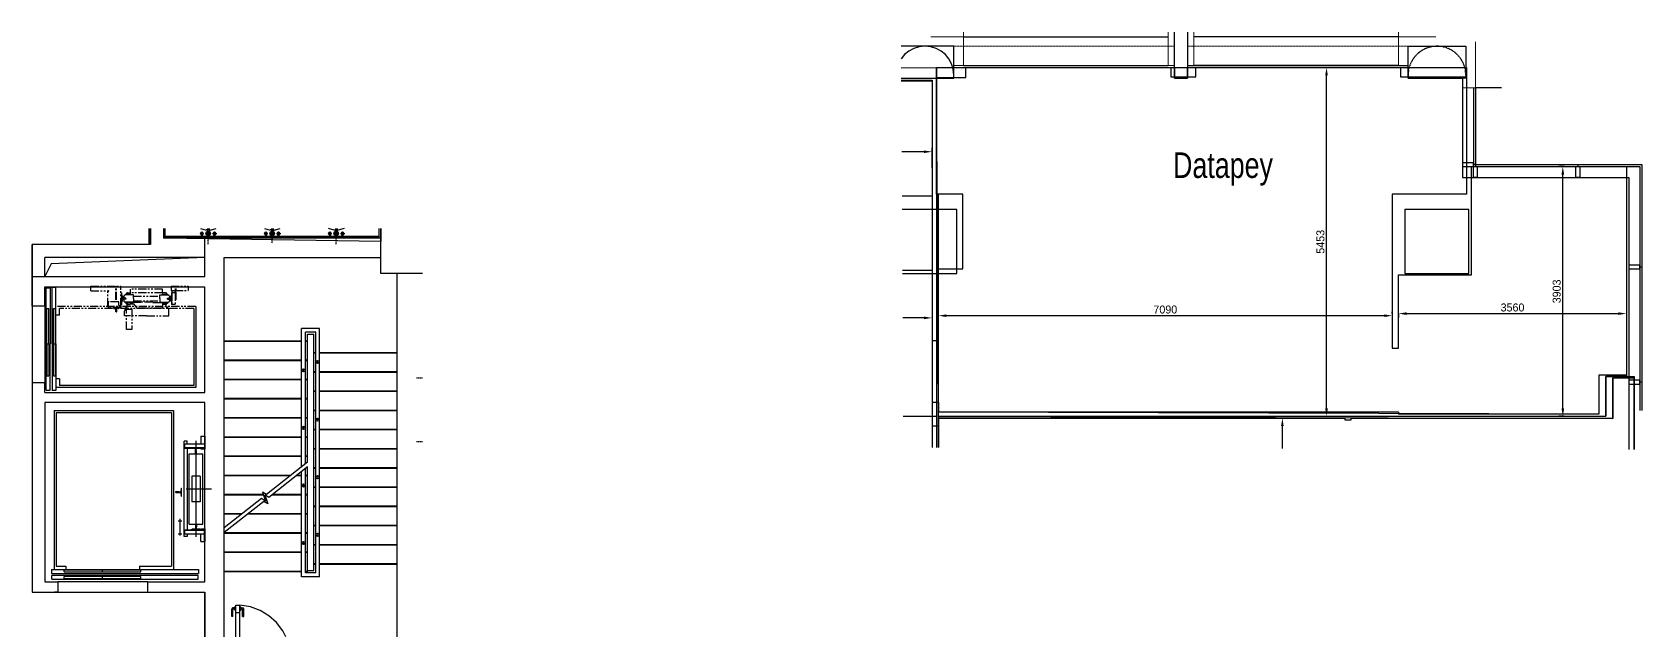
# Model space of a CAD drawing. Header units: millimetres. Extents: x 1385665 to 1410815, y 19952 to 29402.
import ezdxf

# ---------------------------------------------------------------- set-up
doc = ezdxf.new("R2010")
doc.units = ezdxf.units.MM
for name, pattern in [('DASHDOT2', [12.7, 6.35, -3.175, 0, -3.175]), ('HIDDEN', [0.375, 0.25, -0.125]), ('HIDDEN2', [4.7625, 3.175, -1.5875]), ('PHANTOMX2', [127, 63.5, -12.7, 12.7, -12.7, 12.7, -12.7])]:
    doc.linetypes.add(name, pattern=pattern)
for name, color, linetype in [('Baca', 7, 'Continuous'), ('Divar-esas', 7, 'Continuous'), ('Divar-komek', 7, 'Continuous'), ('Kafel', 7, 'Continuous'), ('Lift', 7, 'Continuous'), ('Meheccer', 7, 'Continuous'), ('metal', 7, 'Continuous'), ('OFFICE_BOUNDARY', 3, 'Continuous'), ('Pencere', 7, 'Continuous'), ('Pillekan', 7, 'Continuous'), ('plita 2', 7, 'Continuous'), ('Qapi', 7, 'Continuous'), ('Santexnika', 7, 'Continuous'), ('sutun1', 7, 'Continuous')]:
    doc.layers.add(name, color=color, linetype=linetype)
doc.layers.add('Fasad detali', color=37, linetype='Continuous', lineweight=20)
for name, color, linetype, lineweight, true_color in [('Guzgu', 165, 'Continuous', 5, 0x385ca8), ('obl. keramogranit', 138, 'Continuous', 18, 0x005252), ('plita', 182, 'Continuous', 5, 0x3a07c5)]:
    doc.layers.add(name, color=color, linetype=linetype, lineweight=lineweight, true_color=true_color)
doc.styles.add('Yazilar', font='txt', dxfattribs={"width": 0.75})

msp = doc.modelspace()

# ---------------------------------------------------------------- linework, layer by layer
at = {"color": 18, "lineweight": 30, "true_color": 0x000000}
for p, q in [((1399244, 28846), (1399795, 28852)), ((1399795, 28852), (1399795, 22912))]:
    msp.add_line(p, q, dxfattribs=at)
at = {"color": 1, "lineweight": 30}
for p, q in [((1399795, 26872), (1399795, 28852)), ((1399795, 28852), (1408075, 28852)), ((1408075, 28852), (1408075, 27302)), ((1408075, 27302), (1410575, 27302)), ((1410575, 27302), (1410575, 24022)), ((1399825, 26872), (1399795, 26872)), ((1399825, 23398), (1399825, 26872)), ((1410575, 24022), (1410255, 24022)), ((1410255, 24022), (1410255, 23400)), ((1410255, 23400), (1399825, 23398))]:
    msp.add_line(p, q, dxfattribs=at)
for p, q in [((1399795, 26872), (1399795, 28692)), ((1399795, 28692), (1400255, 28692)), ((1399795, 28692), (1400255, 28692)), ((1399825, 23462), (1399795, 28692)), ((1400255, 28692), (1400255, 28852)), ((1400255, 28852), (1403455, 28852)), ((1400255, 28692), (1400255, 28852)), ((1400255, 28852), (1403455, 28852)), ((1403455, 28852), (1403455, 28702)), ((1403455, 28852), (1403455, 28702)), ((1403455, 28702), (1403845, 28702)), ((1403455, 28702), (1403845, 28702)), ((1403845, 28702), (1403845, 28852)), ((1403845, 28852), (1407045, 28852)), ((1403845, 28702), (1403845, 28852)), ((1403845, 28852), (1407045, 28852)), ((1407045, 28852), (1407045, 28702)), ((1407045, 28852), (1407045, 28702)), ((1407045, 28702), (1408075, 28702)), ((1407045, 28702), (1408075, 28702)), ((1408075, 28702), (1408075, 26872)), ((1408075, 28702), (1408075, 26872)), ((1399245, 28652), (1399725, 28652)), ((1399245, 28642), (1399725, 28642)), ((1399725, 28652), (1399725, 22913)), ((1399725, 28642), (1399725, 26842)), ((1408155, 25612), (1408155, 27302)), ((1408155, 27302), (1410575, 27302)), ((1408155, 25612), (1408155, 27302)), ((1408155, 27302), (1410575, 27302)), ((1410575, 27302), (1410575, 24042)), ((1410575, 27302), (1410575, 24042)), ((1399725, 26842), (1399256, 26842)), ((1400205, 26872), (1399795, 26872)), ((1400205, 25702), (1400205, 26872)), ((1408075, 26872), (1406915, 26872)), ((1406915, 26872), (1406915, 24462)), ((1408075, 26872), (1406915, 26872)), ((1406915, 26872), (1406915, 24462)), ((1399262, 25682), (1399725, 25682)), ((1399725, 25682), (1399725, 24582)), ((1399825, 24582), (1399825, 25702)), ((1399825, 25702), (1400205, 25702)), ((1407015, 24462), (1407015, 25612)), ((1407015, 25612), (1408155, 25612)), ((1407015, 24462), (1407015, 25612)), ((1407015, 25612), (1408155, 25612)), ((1399725, 24582), (1399825, 24582)), ((1406915, 24462), (1407015, 24462)), ((1406915, 24462), (1407015, 24462)), ((1410575, 24042), (1410145, 24042)), ((1410145, 24042), (1410145, 23432)), ((1410575, 24042), (1410145, 24042)), ((1410145, 24042), (1410145, 23432)), ((1410695, 24002), (1410365, 24002)), ((1410365, 24002), (1410365, 23362)), ((1410365, 23362), (1410365, 24002)), ((1410365, 24002), (1410695, 24002)), ((1410695, 22881), (1410695, 24002)), ((1410695, 24002), (1410695, 23492)), ((1410145, 23432), (1399825, 23462)), ((1399825, 23398), (1410365, 23362)), ((1399825, 22912), (1399825, 23398)), ((1410145, 23432), (1407015, 23432)), ((1410695, 23492), (1410695, 22881)), ((1410365, 23362), (1406275, 23362))]:
    msp.add_line(p, q)
at = {"color": 0, "lineweight": -2, "transparency": 16777216}
for p, q in [((1405888, 28852), (1405952, 28852)), ((1405889, 23524), (1405889, 28727)), ((1399725, 27280), (1399725, 27596)), ((1409601, 27302), (1409518, 27302)), ((1409581, 23525), (1409581, 27177)), ((1399725, 24912), (1399725, 24874)), ((1399825, 25003), (1399825, 25034)), ((1406790, 24971), (1399950, 24971)), ((1406915, 25003), (1406915, 25034)), ((1407015, 25006), (1407015, 24941)), ((1407140, 25004), (1410450, 25004)), ((1410575, 25006), (1410575, 24941)), ((1405888, 23399), (1405952, 23399)), ((1409601, 23400), (1409518, 23400)), ((1405229, 23372), (1405136, 23372))]:
    msp.add_line(p, q, dxfattribs=at)
at = {"color": 0, "lineweight": -2}
for p, q in [((1399600, 27534), (1399252, 27534)), ((1399600, 24937), (1399267, 24937)), ((1399794, 23398), (1399276, 23398)), ((1399825, 23367), (1399825, 22912)), ((1405199, 22897), (1405199, 23247))]:
    msp.add_line(p, q, dxfattribs=at)
at = {"color": 5, "lineweight": 30}
for p, q in [((1410255, 24022), (1410695, 24022)), ((1410255, 23400), (1410255, 24022)), ((1410695, 24022), (1410695, 22881)), ((1399825, 23398), (1410255, 23400)), ((1399825, 22912), (1399825, 23398))]:
    msp.add_line(p, q, dxfattribs=at)
for points in [[(1399825, 23612), (1399725, 23612), (1399725, 23252), (1399825, 23252)], [(1399825, 23612), (1399825, 23462)], [(1407015, 23462), (1399825, 23462)], [(1407015, 23462), (1407015, 23432)], [(1399825, 23252), (1399825, 23372), (1406175, 23372), (1406175, 23342), (1406275, 23342)], [(1406275, 23342), (1406275, 23362)]]:
    msp.add_lwpolyline(points)
at = {"color": 0, "transparency": 16777216}
for points in [[(1405868, 28727), (1405910, 28727), (1405889, 28852)], [(1399600, 27554), (1399600, 27513), (1399725, 27534)], [(1409560, 27177), (1409602, 27177), (1409581, 27302)], [(1399600, 24957), (1399600, 24916), (1399725, 24937)], [(1399950, 24992), (1399950, 24951), (1399825, 24971)], [(1406790, 24992), (1406790, 24951), (1406915, 24971)], [(1407140, 25024), (1407140, 24983), (1407015, 25004)], [(1410450, 25024), (1410450, 24983), (1410575, 25004)], [(1405868, 23524), (1405910, 23524), (1405889, 23399)], [(1409560, 23525), (1409602, 23525), (1409581, 23400)], [(1405178, 23247), (1405219, 23247), (1405199, 23372)]]:
    msp.add_solid(points, dxfattribs=at)
at = {"layer": 'Baca'}
msp.add_lwpolyline([(1388365, 25882), (1385961, 25784), (1385865, 25582)], dxfattribs=at)
at = {"layer": 'Divar-komek'}
for p, q in [((1400215, 29332), (1403415, 29332)), ((1407015, 29332), (1403815, 29332)), ((1408625, 28532), (1408215, 28532)), ((1408625, 28532), (1408215, 28532)), ((1408625, 28532), (1408215, 28532)), ((1387515, 26332), (1387515, 26082)), ((1387715, 26332), (1387715, 26182)), ((1388365, 26182), (1387715, 26182)), ((1387515, 26082), (1385665, 26082)), ((1385665, 25582), (1385665, 26082)), ((1388365, 25882), (1385865, 25882)), ((1385865, 25582), (1385865, 25882))]:
    msp.add_line(p, q, dxfattribs=at)
msp.add_lwpolyline([(1400065, 28732), (1400056, 28823), (1400030, 28908), (1399988, 28984), (1399933, 29051), (1399867, 29106), (1399790, 29147), (1399706, 29173), (1399615, 29182), (1399525, 29173), (1399440, 29147), (1399364, 29106), (1399297, 29051), (1399243, 28986)], dxfattribs=at)
at = {"layer": 'Divar-komek', "linetype": 'HIDDEN2'}
msp.add_arc((1407615, 28732), 450, 0, 180, dxfattribs=at)
at = {"layer": 'Fasad detali'}
for p, q in [((1400215, 29402), (1400215, 29332)), ((1407015, 29402), (1407015, 29332))]:
    msp.add_line(p, q, dxfattribs=at)
at = {"layer": 'Guzgu'}
msp.add_line((1391085, 26212), (1387745, 26212), dxfattribs=at)
at = {"layer": 'Kafel'}
for p, q in [((1387495, 26082), (1387495, 26332)), ((1387745, 26182), (1387745, 26332)), ((1391085, 26182), (1391085, 26332))]:
    msp.add_line(p, q, dxfattribs=at)
at = {"layer": 'Lift'}
for p, q in [((1385885, 25407), (1385945, 25407)), ((1385885, 23807), (1385885, 25407)), ((1385945, 25407), (1385945, 24532)), ((1386035, 25412), (1385975, 25412)), ((1385975, 24532), (1385975, 25412)), ((1386035, 24532), (1386035, 25412)), ((1386581, 25362), (1386581, 25432)), ((1385894, 24532), (1385894, 25082)), ((1385894, 25082), (1385926, 25082)), ((1385926, 24532), (1385926, 25082)), ((1385999, 25082), (1386031, 25082)), ((1385999, 24532), (1385999, 25082)), ((1386031, 24532), (1386031, 25082)), ((1386090, 24982), (1386035, 24982)), ((1386090, 24982), (1386090, 25082)), ((1388190, 25082), (1388190, 23882)), ((1388220, 25113), (1388220, 23851)), ((1385894, 24532), (1385894, 24032)), ((1385894, 24532), (1385926, 24532)), ((1385926, 24532), (1385926, 24032)), ((1385945, 23807), (1385945, 24532)), ((1385975, 24532), (1385975, 23802)), ((1385999, 24532), (1386031, 24532)), ((1385999, 24532), (1385999, 24032)), ((1386031, 24532), (1386031, 24032)), ((1386035, 24532), (1386035, 23802)), ((1385894, 24032), (1385926, 24032)), ((1385999, 24032), (1386031, 24032)), ((1386090, 23982), (1386035, 23982)), ((1386090, 23982), (1386090, 23882)), ((1385885, 23807), (1385945, 23807)), ((1386035, 23802), (1385975, 23802)), ((1388220, 23851), (1386035, 23851)), ((1388190, 23882), (1386090, 23882)), ((1386009, 23487), (1386009, 21002)), ((1386009, 23487), (1387871, 23487)), ((1386040, 23457), (1386040, 21057)), ((1386040, 23457), (1387840, 23457)), ((1387840, 23457), (1387840, 21057)), ((1387871, 23487), (1387871, 21002)), ((1388089, 23009), (1388039, 23009)), ((1388039, 21519), (1388039, 23009)), ((1388042, 21519), (1388042, 23009)), ((1388049, 22968), (1388355, 22968)), ((1388049, 22903), (1388049, 22968)), ((1388049, 22909), (1388355, 22909)), ((1388049, 22903), (1388355, 22903)), ((1388089, 22968), (1388089, 23009)), ((1388089, 22903), (1388089, 21625)), ((1388161, 22903), (1388288, 22903)), ((1388161, 22899), (1388161, 22903)), ((1388213, 22893), (1388164, 22895)), ((1388224, 23014), (1388224, 21514)), ((1388284, 22895), (1388236, 22893)), ((1388288, 22899), (1388288, 22903)), ((1388300, 23088), (1388300, 22968)), ((1388300, 23088), (1388365, 23088)), ((1388300, 22903), (1388300, 22888)), ((1388300, 22888), (1388365, 22888)), ((1388355, 22968), (1388355, 22903)), ((1388359, 23088), (1388359, 22888)), ((1388365, 23088), (1388365, 22888)), ((1388119, 22814), (1388329, 22814)), ((1388119, 21714), (1388119, 22814)), ((1388216, 22815), (1388216, 22859)), ((1388217, 22814), (1388216, 22815)), ((1388231, 22814), (1388217, 22814)), ((1388231, 22814), (1388217, 22814)), ((1388219, 22863), (1388219, 22886)), ((1388229, 22863), (1388229, 22886)), ((1388231, 22814), (1388232, 22815)), ((1388232, 22815), (1388232, 22859)), ((1388329, 21714), (1388329, 22814)), ((1388158, 22464), (1388158, 22064)), ((1388291, 22464), (1388158, 22464)), ((1388291, 22464), (1388291, 22064)), ((1387910, 22221), (1387911, 22222)), ((1387910, 22221), (1387910, 22207)), ((1387910, 22221), (1387910, 22207)), ((1387910, 22207), (1387910, 22221)), ((1387910, 22207), (1387911, 22206)), ((1387911, 22222), (1387955, 22222)), ((1387911, 22206), (1387955, 22206)), ((1387959, 22219), (1387981, 22219)), ((1387959, 22209), (1387981, 22209)), ((1387991, 22274), (1387988, 22226)), ((1387988, 22203), (1387991, 22155)), ((1387995, 22278), (1387999, 22278)), ((1387995, 22151), (1387999, 22151)), ((1387999, 22151), (1387999, 22278)), ((1388069, 22264), (1388465, 22264)), ((1388291, 22064), (1388158, 22064)), ((1387945, 21764), (1388005, 21764)), ((1387975, 21534), (1387975, 21795)), ((1388119, 21714), (1388329, 21714)), ((1388161, 21630), (1388161, 21625)), ((1388213, 21636), (1388164, 21634)), ((1388217, 21714), (1388216, 21714)), ((1388216, 21714), (1388216, 21670)), ((1388231, 21714), (1388217, 21714)), ((1388231, 21714), (1388217, 21714)), ((1388219, 21665), (1388219, 21643)), ((1388229, 21665), (1388229, 21643)), ((1388231, 21714), (1388232, 21714)), ((1388232, 21714), (1388232, 21670)), ((1388284, 21634), (1388236, 21636)), ((1388288, 21630), (1388288, 21625)), ((1388300, 21640), (1388365, 21640)), ((1388300, 21625), (1388300, 21640)), ((1388359, 21440), (1388359, 21640)), ((1388365, 21640), (1388365, 21440)), ((1387945, 21564), (1388005, 21564)), ((1388089, 21519), (1388039, 21519)), ((1388049, 21560), (1388049, 21625)), ((1388049, 21625), (1388355, 21625)), ((1388049, 21619), (1388355, 21619)), ((1388049, 21560), (1388355, 21560)), ((1388089, 21560), (1388089, 21519)), ((1388161, 21625), (1388288, 21625)), ((1388300, 21440), (1388300, 21560)), ((1388300, 21440), (1388365, 21440)), ((1388355, 21560), (1388355, 21625)), ((1385965, 21002), (1385965, 20942)), ((1385965, 21002), (1388265, 21002)), ((1385965, 20942), (1388265, 20942)), ((1385970, 20852), (1385970, 20912)), ((1388260, 20912), (1385970, 20912)), ((1386040, 21057), (1386190, 21057)), ((1386165, 20966), (1386165, 20998)), ((1386165, 20998), (1387365, 20998)), ((1386165, 20966), (1387365, 20966)), ((1387365, 20893), (1386165, 20893)), ((1386165, 20861), (1386165, 20893)), ((1386190, 21057), (1386190, 21002)), ((1386765, 20966), (1386765, 20998)), ((1386765, 20861), (1386765, 20893)), ((1387340, 21057), (1387840, 21057)), ((1387340, 21057), (1387340, 21002)), ((1387365, 20966), (1387365, 20998)), ((1387365, 20861), (1387365, 20893)), ((1388260, 20852), (1388260, 20912)), ((1388265, 21002), (1388265, 20942)), ((1385970, 20852), (1388260, 20852)), ((1387365, 20861), (1386165, 20861))]:
    msp.add_line(p, q, dxfattribs=at)
at = {"layer": 'Lift', "linetype": 'PHANTOMX2', "ltscale": 2}
for p, q in [((1386581, 25432), (1387051, 25432)), ((1386973, 25219), (1386973, 25432)), ((1386983, 25219), (1386983, 25432)), ((1387051, 25124), (1387051, 25432)), ((1387835, 25432), (1387835, 25367)), ((1387835, 25432), (1388100, 25432)), ((1387903, 25219), (1387903, 25432)), ((1387913, 25219), (1387913, 25432)), ((1388100, 25432), (1388100, 25367)), ((1386581, 25362), (1386856, 25362)), ((1386846, 25352), (1386856, 25352)), ((1386846, 25124), (1386846, 25352)), ((1387018, 25189), (1386858, 25189)), ((1386858, 25094), (1386858, 25189)), ((1387018, 25131), (1387018, 25189)), ((1387051, 25331), (1387066, 25331)), ((1387062, 25331), (1387062, 25146)), ((1387066, 25146), (1387066, 25331)), ((1387066, 25238), (1387066, 25283)), ((1387066, 25283), (1387067, 25283)), ((1387066, 25238), (1387066, 25194)), ((1387066, 25194), (1387067, 25194)), ((1387075, 25275), (1387077, 25247)), ((1387075, 25201), (1387077, 25230)), ((1387091, 25242), (1387082, 25242)), ((1387091, 25234), (1387082, 25234)), ((1387095, 25246), (1387091, 25242)), ((1387095, 25230), (1387091, 25234)), ((1387098, 25263), (1387093, 25263)), ((1387093, 25257), (1387093, 25263)), ((1387096, 25257), (1387093, 25257)), ((1387099, 25220), (1387094, 25220)), ((1387094, 25214), (1387094, 25220)), ((1387098, 25214), (1387094, 25214)), ((1387127, 25246), (1387095, 25246)), ((1387127, 25230), (1387095, 25230)), ((1387096, 25257), (1387096, 25247)), ((1387129, 25247), (1387096, 25247)), ((1387098, 25278), (1387128, 25308)), ((1387098, 25278), (1387098, 25263)), ((1387098, 25214), (1387098, 25198)), ((1387098, 25198), (1387128, 25168)), ((1387129, 25230), (1387099, 25230)), ((1387099, 25223), (1387099, 25230)), ((1387099, 25220), (1387099, 25223)), ((1387248, 25296), (1387105, 25296)), ((1387105, 25285), (1387105, 25296)), ((1387105, 25191), (1387105, 25181)), ((1387248, 25181), (1387105, 25181)), ((1387127, 25246), (1387128, 25245)), ((1387127, 25230), (1387128, 25231)), ((1387208, 25308), (1387128, 25308)), ((1387128, 25238), (1387128, 25245)), ((1387128, 25238), (1387128, 25231)), ((1387208, 25168), (1387128, 25168)), ((1387129, 25230), (1387129, 25247)), ((1387138, 25308), (1387138, 25313)), ((1387138, 25163), (1387138, 25168)), ((1387148, 25104), (1387148, 25162)), ((1387153, 25328), (1387198, 25328)), ((1387153, 25167), (1387157, 25167)), ((1387157, 25170), (1387157, 25167)), ((1387157, 25170), (1387241, 25170)), ((1387198, 25328), (1387198, 25322)), ((1387203, 25322), (1387198, 25322)), ((1387261, 25154), (1387198, 25154)), ((1387198, 25154), (1387198, 25148)), ((1387703, 25388), (1387203, 25388)), ((1387203, 25322), (1387203, 25388)), ((1387703, 25328), (1387203, 25328)), ((1387203, 25322), (1387203, 25328)), ((1387208, 25308), (1387208, 25296)), ((1387208, 25181), (1387208, 25168)), ((1387241, 25170), (1387241, 25175)), ((1387241, 25175), (1387242, 25175)), ((1387358, 25175), (1387242, 25175)), ((1387248, 25238), (1387248, 25296)), ((1387248, 25276), (1387658, 25276)), ((1387248, 25238), (1387248, 25181)), ((1387248, 25201), (1387658, 25201)), ((1387308, 25088), (1387261, 25154)), ((1387548, 25183), (1387358, 25183)), ((1387358, 25175), (1387358, 25183)), ((1387548, 25175), (1387548, 25183)), ((1387548, 25175), (1387665, 25175)), ((1387658, 25238), (1387658, 25296)), ((1387658, 25296), (1387801, 25296)), ((1387658, 25238), (1387658, 25181)), ((1387658, 25181), (1387801, 25181)), ((1387665, 25170), (1387665, 25175)), ((1387665, 25175), (1387665, 25175)), ((1387749, 25170), (1387665, 25170)), ((1387698, 25308), (1387698, 25296)), ((1387698, 25308), (1387778, 25308)), ((1387698, 25181), (1387698, 25168)), ((1387698, 25168), (1387778, 25168)), ((1387703, 25322), (1387703, 25388)), ((1387703, 25322), (1387703, 25328)), ((1387703, 25322), (1387708, 25322)), ((1387703, 25154), (1387703, 25088)), ((1387708, 25154), (1387703, 25154)), ((1387708, 25328), (1387708, 25322)), ((1387753, 25328), (1387708, 25328)), ((1387708, 25154), (1387708, 25148)), ((1387749, 25170), (1387749, 25167)), ((1387753, 25167), (1387749, 25167)), ((1387758, 25104), (1387758, 25162)), ((1387768, 25308), (1387768, 25313)), ((1387768, 25163), (1387768, 25168)), ((1387777, 25247), (1387810, 25247)), ((1387777, 25230), (1387777, 25247)), ((1387777, 25230), (1387807, 25230)), ((1387808, 25278), (1387778, 25308)), ((1387779, 25246), (1387778, 25245)), ((1387778, 25238), (1387778, 25245)), ((1387778, 25238), (1387778, 25231)), ((1387779, 25230), (1387778, 25231)), ((1387808, 25198), (1387778, 25168)), ((1387779, 25246), (1387812, 25246)), ((1387779, 25230), (1387812, 25230)), ((1387801, 25285), (1387801, 25296)), ((1387801, 25191), (1387801, 25181)), ((1387807, 25223), (1387807, 25230)), ((1387807, 25220), (1387807, 25223)), ((1387807, 25220), (1387812, 25220)), ((1387808, 25278), (1387808, 25263)), ((1387808, 25263), (1387813, 25263)), ((1387808, 25214), (1387808, 25198)), ((1387808, 25214), (1387812, 25214)), ((1387810, 25257), (1387810, 25247)), ((1387810, 25257), (1387813, 25257)), ((1387812, 25246), (1387816, 25242)), ((1387812, 25230), (1387816, 25234)), ((1387812, 25214), (1387812, 25220)), ((1387813, 25257), (1387813, 25263)), ((1387816, 25242), (1387824, 25242)), ((1387816, 25234), (1387824, 25234)), ((1387832, 25275), (1387829, 25247)), ((1387832, 25201), (1387829, 25230)), ((1387835, 25367), (1387845, 25367)), ((1387840, 25331), (1387840, 25146)), ((1387845, 25331), (1387840, 25331)), ((1387840, 25238), (1387840, 25283)), ((1387840, 25283), (1387840, 25283)), ((1387840, 25238), (1387840, 25194)), ((1387840, 25194), (1387840, 25194)), ((1387845, 25367), (1387845, 25331)), ((1387845, 25367), (1387895, 25367)), ((1387845, 25146), (1387845, 25331)), ((1387895, 25331), (1387845, 25331)), ((1387845, 25331), (1387845, 25148)), ((1387895, 25367), (1388100, 25367)), ((1387895, 25347), (1387895, 25331)), ((1387900, 25331), (1387895, 25331)), ((1387900, 25331), (1387900, 25146)), ((1387905, 25357), (1387910, 25357)), ((1387910, 25367), (1387910, 25357)), ((1388220, 25113), (1386035, 25113)), ((1388190, 25082), (1386090, 25082)), ((1386846, 25124), (1386858, 25124)), ((1387053, 25099), (1386858, 25099)), ((1387053, 25094), (1386858, 25094)), ((1386978, 25094), (1386934, 25094)), ((1386934, 25094), (1386934, 25094)), ((1386941, 25086), (1386970, 25084)), ((1386970, 25066), (1386974, 25070)), ((1386970, 25033), (1386970, 25066)), ((1386970, 25033), (1386971, 25032)), ((1386978, 25032), (1386971, 25032)), ((1386974, 25070), (1386974, 25079)), ((1386978, 25094), (1387023, 25094)), ((1386978, 25032), (1386985, 25032)), ((1386982, 25070), (1386982, 25079)), ((1386986, 25066), (1386982, 25070)), ((1386986, 25033), (1386985, 25032)), ((1386986, 25033), (1386986, 25066)), ((1387015, 25086), (1386987, 25084)), ((1387023, 25094), (1387023, 25094)), ((1387053, 25124), (1387025, 25124)), ((1387026, 25124), (1387051, 25124)), ((1387051, 25146), (1387066, 25146)), ((1387053, 25094), (1387053, 25124)), ((1387111, 25047), (1387108, 25047)), ((1387108, 24970), (1387108, 25047)), ((1387111, 24970), (1387108, 24970)), ((1387111, 25089), (1387111, 25065)), ((1387111, 25089), (1387121, 25089)), ((1387111, 25065), (1387111, 25047)), ((1387111, 24970), (1387111, 24967)), ((1387453, 24967), (1387111, 24967)), ((1387148, 25104), (1387136, 25104)), ((1387153, 25148), (1387198, 25148)), ((1387703, 25088), (1387308, 25088)), ((1387453, 24967), (1387795, 24967)), ((1387753, 25148), (1387708, 25148)), ((1387758, 25104), (1387771, 25104)), ((1387795, 25089), (1387786, 25089)), ((1387795, 25089), (1387795, 25065)), ((1387795, 25065), (1387795, 25047)), ((1387795, 25047), (1387798, 25047)), ((1387795, 24970), (1387795, 24967)), ((1387795, 24970), (1387798, 24970)), ((1387798, 24970), (1387798, 25047)), ((1387900, 25146), (1387840, 25146))]:
    msp.add_line(p, q, dxfattribs=at)
msp.add_lwpolyline([(1387137, 24753), (1387137, 25073), (1387220, 25073), (1387220, 24753)], close=True, dxfattribs=at)
at = {"layer": 'Lift', "extrusion": (0, 0, -1)}
for centre in [(-1387975, 21764), (-1387975, 21564)]:
    msp.add_circle(centre, 4, dxfattribs=at)
at = {"layer": 'Lift', "linetype": 'PHANTOMX2', "ltscale": 2}
for centre, radius, start, end in [((1386856, 25357), 5, -90, 90), ((1387067, 25275), 8, 4.5177, 90), ((1387067, 25202), 8, -90, -4.5177), ((1387082, 25247), 5, -175.4823, -90), ((1387082, 25229), 5, 90, 175.4823), ((1387153, 25313), 15, 109.4712, 180), ((1387153, 25163), 15, 180, -109.4712), ((1387153, 25313), 15, 90, 109.4712), ((1387153, 25162), 5, 90, 180), ((1387753, 25313), 15, 0, 90), ((1387753, 25162), 5, 0, 90), ((1387753, 25163), 15, -90, 0), ((1387905, 25347), 10, 90, 180), ((1386942, 25094), 8, 180, -94.5177), ((1386969, 25079), 5, 0, 85.4823), ((1386987, 25079), 5, 94.5177, 180), ((1387015, 25094), 8, -85.4823, 0), ((1387025, 25131), 7, 180, -90), ((1387136, 25089), 15, 90, 180), ((1387153, 25163), 15, -109.4712, -90), ((1387771, 25089), 15, 0, 90)]:
    msp.add_arc(centre, radius, start, end, dxfattribs=at)
at = {"layer": 'Lift', "extrusion": (0, 0, -1)}
for centre, radius, start, end in [((-1388165, 22899), 4, -86.869, 0), ((-1388212, 22886), 7, 93.131, 180), ((-1388236, 22886), 7, 0, 86.869), ((-1388284, 22899), 4, 180, -93.131), ((-1388214, 22863), 5, 180, -114.3305), ((-1388234, 22863), 5, -65.6695, 0), ((-1387959, 22224), 5, -90, -24.3305), ((-1387959, 22204), 5, 24.3305, 90), ((-1387981, 22226), 7, -176.869, -90), ((-1387981, 22202), 7, 90, 176.869), ((-1387995, 22274), 4, 3.131, 90), ((-1387995, 22155), 4, -90, -3.131), ((-1388165, 21630), 4, 0, 86.869), ((-1388212, 21643), 7, 180, -93.131), ((-1388214, 21665), 5, 114.3305, 180), ((-1388234, 21665), 5, 0, 65.6695), ((-1388236, 21643), 7, -86.869, 0), ((-1388284, 21630), 4, 93.131, 180)]:
    msp.add_arc(centre, radius, start, end, dxfattribs=at)
at = {"layer": 'Lift', "linetype": 'PHANTOMX2', "ltscale": 2, "extrusion": (0, 0, -1)}
for centre, major_axis, start_param, end_param in [((1387824, 25247), (3.54, -3.54), 5.576636, 0.785398), ((1387824, 25229), (-3.54, -3.54), 2.356194, 3.848142), ((1387840, 25275), (5.66, -5.66), 2.435043, 3.926991), ((1387840, 25202), (5.66, -5.66), 0.785398, 2.277346)]:
    msp.add_ellipse(centre, major_axis=major_axis, ratio=1, start_param=start_param, end_param=end_param, dxfattribs=at)
at = {"layer": 'Meheccer'}
for p, q in [((1387745, 26202), (1391085, 26202)), ((1389875, 22610), (1389875, 24772)), ((1390155, 24772), (1389875, 24772)), ((1389935, 22658), (1389935, 24712)), ((1390095, 24712), (1389935, 24712)), ((1390095, 20952), (1390095, 24712)), ((1390155, 20892), (1390155, 24772)), ((1389875, 20892), (1389875, 22537)), ((1389935, 20952), (1389935, 22584)), ((1390155, 20892), (1389875, 20892)), ((1390095, 20952), (1389935, 20952))]:
    msp.add_line(p, q, dxfattribs=at)
for centre, radius in [((1390125, 24247), 25), ((1390125, 24247), 5), ((1389905, 24118), 25), ((1389905, 24118), 5), ((1389905, 23218), 25), ((1390125, 23347), 25), ((1390125, 22447), 25), ((1389905, 22318), 25), ((1389905, 22318), 5), ((1389905, 21418), 25), ((1389905, 21418), 5), ((1390125, 21547), 25)]:
    msp.add_circle(centre, radius, dxfattribs=at)
at = {"layer": 'Meheccer', "linetype": 'HIDDEN2'}
for centre in [(1389905, 23218), (1390125, 23347), (1390125, 22447), (1390125, 21547)]:
    msp.add_circle(centre, 5, dxfattribs=at)
at = {"layer": 'metal'}
for p, q in [((1408215, 27332), (1408185, 27332)), ((1408215, 27332), (1408215, 27302)), ((1409815, 27332), (1409815, 27302)), ((1410815, 25732), (1410785, 25732)), ((1410815, 23932), (1410785, 23932))]:
    msp.add_line(p, q, dxfattribs=at)
for points in [[(1408185, 27362), (1408015, 27362), (1408015, 27302), (1408185, 27302)], [(1408245, 27302), (1408245, 27132), (1408185, 27132), (1408185, 27302)], [(1409845, 27302), (1409845, 27132), (1409785, 27132), (1409785, 27302)], [(1410785, 25762), (1410615, 25762), (1410615, 25702), (1410785, 25702)], [(1410785, 23962), (1410615, 23962), (1410615, 23902), (1410785, 23902)]]:
    msp.add_lwpolyline(points, close=True, dxfattribs=at)
at = {"layer": 'obl. keramogranit'}
for p, q in [((1399705, 29332), (1400215, 29332)), ((1400215, 28882), (1400215, 29332)), ((1403415, 28882), (1403415, 29402)), ((1403815, 28882), (1403815, 29402)), ((1407015, 29332), (1407595, 29332)), ((1407015, 28882), (1407015, 29332)), ((1408215, 28532), (1408215, 29252)), ((1400215, 28882), (1400065, 28882)), ((1403515, 28882), (1403415, 28882)), ((1403715, 28882), (1403815, 28882)), ((1407015, 28882), (1407165, 28882)), ((1408015, 28532), (1408015, 28682)), ((1408015, 28532), (1408215, 28532))]:
    msp.add_line(p, q, dxfattribs=at)
at = {"layer": 'OFFICE_BOUNDARY'}
msp.add_lwpolyline([(1399795, 28692), (1400255, 28692), (1400255, 28852), (1403455, 28852), (1403455, 28702), (1403845, 28702), (1403845, 28852), (1407045, 28852), (1407045, 28702), (1408075, 28702), (1408075, 26872), (1406915, 26872), (1406915, 24462), (1407015, 24462), (1407015, 25612), (1408155, 25612), (1408155, 27302), (1410575, 27302), (1410575, 24042), (1410145, 24042), (1410145, 23432), (1399825, 23462), (1399795, 28692)], close=True, dxfattribs=at)
at = {"layer": 'Pencere'}
for p, q in [((1400065, 28852), (1403515, 28852)), ((1400215, 28882), (1403415, 28882)), ((1407165, 28852), (1403715, 28852)), ((1407015, 28882), (1403815, 28882)), ((1408185, 28532), (1408185, 27302)), ((1408215, 28532), (1408215, 27332)), ((1408185, 27302), (1410785, 27302)), ((1408215, 27332), (1410815, 27332)), ((1410785, 27302), (1410785, 23492)), ((1410815, 27332), (1410815, 23492))]:
    msp.add_line(p, q, dxfattribs=at)
at = {"layer": 'Pillekan'}
for p, q in [((1389965, 22682), (1389965, 24682)), ((1389965, 24682), (1390065, 24682)), ((1390065, 20982), (1390065, 24682)), ((1389875, 24575), (1388665, 24575)), ((1389875, 24568), (1388665, 24568)), ((1389965, 24575), (1389935, 24575)), ((1389965, 24568), (1389935, 24568)), ((1390065, 24397), (1390095, 24397)), ((1390155, 24397), (1391365, 24397)), ((1389875, 24275), (1388665, 24275)), ((1389875, 24268), (1388665, 24268)), ((1389965, 24275), (1389935, 24275)), ((1389965, 24268), (1389935, 24268)), ((1390065, 24390), (1390095, 24390)), ((1390155, 24390), (1391365, 24390)), ((1389875, 23975), (1388665, 23975)), ((1389875, 23968), (1388665, 23968)), ((1389965, 23975), (1389935, 23975)), ((1389965, 23968), (1389935, 23968)), ((1390065, 24097), (1390095, 24097)), ((1390065, 24090), (1390095, 24090)), ((1390155, 24097), (1391365, 24097)), ((1390155, 24090), (1391365, 24090)), ((1389875, 23675), (1388665, 23675)), ((1389875, 23668), (1388665, 23668)), ((1389965, 23675), (1389935, 23675)), ((1389965, 23668), (1389935, 23668)), ((1390065, 23797), (1390095, 23797)), ((1390065, 23790), (1390095, 23790)), ((1390155, 23797), (1391365, 23797)), ((1390155, 23790), (1391365, 23790)), ((1390065, 23497), (1390095, 23497)), ((1390065, 23490), (1390095, 23490)), ((1390155, 23497), (1391365, 23497)), ((1390155, 23490), (1391365, 23490)), ((1389875, 23375), (1388665, 23375)), ((1389875, 23368), (1388665, 23368)), ((1389965, 23375), (1389935, 23375)), ((1389965, 23368), (1389935, 23368)), ((1390065, 23197), (1390095, 23197)), ((1390065, 23190), (1390095, 23190)), ((1390155, 23197), (1391365, 23197)), ((1390155, 23190), (1391365, 23190)), ((1389875, 23075), (1388665, 23075)), ((1389875, 23068), (1388665, 23068)), ((1389965, 23075), (1389935, 23075)), ((1389965, 23068), (1389935, 23068)), ((1390065, 22897), (1390095, 22897)), ((1390065, 22890), (1390095, 22890)), ((1390155, 22897), (1391365, 22897)), ((1390155, 22890), (1391365, 22890)), ((1389875, 22775), (1388665, 22775)), ((1389875, 22768), (1388665, 22768)), ((1389965, 22775), (1389935, 22775)), ((1389965, 22768), (1389935, 22768)), ((1389703, 22475), (1388665, 22475)), ((1389694, 22468), (1388665, 22468)), ((1389875, 22468), (1389788, 22468)), ((1389875, 22475), (1389797, 22475)), ((1389870, 22532), (1389875, 22532)), ((1389965, 22475), (1389935, 22475)), ((1389965, 22468), (1389935, 22468)), ((1389965, 20968), (1389965, 22608)), ((1390065, 22597), (1390095, 22597)), ((1390065, 22590), (1390095, 22590)), ((1390155, 22597), (1391365, 22597)), ((1390155, 22590), (1391365, 22590)), ((1389276, 22175), (1388665, 22175)), ((1389278, 22168), (1388665, 22168)), ((1389302, 22168), (1389300, 22168)), ((1389875, 22168), (1389408, 22168)), ((1389875, 22175), (1389417, 22175)), ((1389965, 22175), (1389935, 22175)), ((1389965, 22168), (1389935, 22168)), ((1390065, 22297), (1390095, 22297)), ((1390065, 22290), (1390095, 22290)), ((1390155, 22297), (1391365, 22297)), ((1390155, 22290), (1391365, 22290)), ((1390065, 21997), (1390095, 21997)), ((1390065, 21990), (1390095, 21990)), ((1390155, 21997), (1391365, 21997)), ((1390155, 21990), (1391365, 21990)), ((1388943, 21875), (1388665, 21875)), ((1388934, 21868), (1388665, 21868)), ((1389875, 21868), (1389028, 21868)), ((1389875, 21875), (1389037, 21875)), ((1389965, 21875), (1389935, 21875)), ((1389965, 21868), (1389935, 21868)), ((1390065, 21697), (1390095, 21697)), ((1390065, 21690), (1390095, 21690)), ((1390155, 21697), (1391365, 21697)), ((1390155, 21690), (1391365, 21690)), ((1389875, 21575), (1388665, 21575)), ((1389875, 21568), (1388665, 21568)), ((1389965, 21575), (1389935, 21575)), ((1389965, 21568), (1389935, 21568)), ((1390065, 21397), (1390095, 21397)), ((1390065, 21390), (1390095, 21390)), ((1390155, 21397), (1391365, 21397)), ((1390155, 21390), (1391365, 21390)), ((1389875, 21275), (1388665, 21275)), ((1389875, 21268), (1388665, 21268)), ((1389965, 21275), (1389935, 21275)), ((1389965, 21268), (1389935, 21268)), ((1389875, 20975), (1388665, 20975)), ((1389875, 20968), (1388665, 20968)), ((1389965, 20975), (1389935, 20975)), ((1389965, 20968), (1389935, 20968)), ((1390065, 20982), (1389965, 20982)), ((1390065, 21097), (1390095, 21097)), ((1390065, 21090), (1390095, 21090)), ((1390155, 21097), (1391365, 21097)), ((1390155, 21090), (1391365, 21090))]:
    msp.add_line(p, q, dxfattribs=at)
at = {"layer": 'Pillekan', "linetype": 'Continuous'}
for points in [[(1389965, 22682), (1389325, 22176), (1389262, 22214), (1389308, 22075), (1389246, 22114), (1388665, 21655)], [(1389965, 22608), (1389361, 22131), (1389299, 22169), (1389345, 22030), (1389283, 22069), (1388665, 21581)]]:
    msp.add_lwpolyline(points, dxfattribs=at)
at = {"layer": 'plita', "linetype": 'HIDDEN', "ltscale": 5}
for p, q in [((1399615, 29182), (1399242, 29182)), ((1399615, 29182), (1403515, 29182)), ((1407615, 29182), (1403715, 29182))]:
    msp.add_line(p, q, dxfattribs=at)
at = {"layer": 'plita 2'}
for p, q in [((1408015, 28682), (1408015, 27132)), ((1408015, 27132), (1410615, 27132)), ((1410615, 27132), (1410615, 22881)), ((1385865, 25122), (1385865, 23922)), ((1387465, 20812), (1386065, 20812))]:
    msp.add_line(p, q, dxfattribs=at)
at = {"layer": 'Qapi', "linetype": 'Continuous'}
for p, q in [((1388784, 20271), (1388784, 20387)), ((1388784, 20271), (1388784, 20387)), ((1388829, 20405), (1388802, 20405)), ((1388829, 20405), (1388802, 20405)), ((1388829, 20405), (1388802, 20405)), ((1388829, 20405), (1388802, 20405)), ((1388829, 20405), (1388802, 20405)), ((1388829, 20405), (1388802, 20405)), ((1388802, 20271), (1388802, 20387)), ((1388829, 20387), (1388802, 20387)), ((1388802, 20271), (1388802, 20387)), ((1388829, 20387), (1388802, 20387)), ((1388846, 20422), (1388829, 20422)), ((1388829, 20369), (1388829, 20422)), ((1388829, 20369), (1388829, 20422)), ((1388846, 20422), (1388829, 20422)), ((1388829, 20369), (1388829, 20422)), ((1388829, 20369), (1388829, 20422)), ((1388909, 20422), (1388926, 20422)), ((1388909, 20422), (1388926, 20422)), ((1388926, 20369), (1388926, 20422)), ((1388926, 20369), (1388926, 20422)), ((1388926, 20369), (1388926, 20422)), ((1388926, 20369), (1388926, 20422)), ((1388926, 20405), (1388953, 20405)), ((1388926, 20405), (1388953, 20405)), ((1388926, 20405), (1388953, 20405)), ((1388926, 20405), (1388953, 20405)), ((1388926, 20405), (1388953, 20405)), ((1388926, 20405), (1388953, 20405)), ((1388926, 20387), (1388953, 20387)), ((1388926, 20387), (1388953, 20387)), ((1388953, 20271), (1388953, 20387)), ((1388953, 20271), (1388953, 20387)), ((1388971, 20271), (1388971, 20387)), ((1388971, 20271), (1388971, 20387)), ((1388802, 20271), (1388784, 20271)), ((1388802, 20271), (1388784, 20271)), ((1388846, 20369), (1388829, 20369)), ((1388846, 20369), (1388829, 20369)), ((1388909, 20369), (1388926, 20369)), ((1388909, 20369), (1388926, 20369)), ((1388953, 20271), (1388971, 20271)), ((1388953, 20271), (1388971, 20271))]:
    msp.add_line(p, q, dxfattribs=at)
at = {"layer": 'Qapi'}
for p, q in [((1388846, 20449), (1388909, 20449)), ((1388846, 20449), (1388909, 20449)), ((1388846, 19952), (1388846, 20449)), ((1388846, 20449), (1388909, 20449)), ((1388846, 20449), (1388909, 20449)), ((1388846, 19952), (1388846, 20449)), ((1388909, 19952), (1388909, 20449)), ((1388909, 19952), (1388909, 20449)), ((1388846, 20333), (1388909, 20333)), ((1388846, 20333), (1388909, 20333))]:
    msp.add_line(p, q, dxfattribs=at)
msp.add_lwpolyline([(1389629, 19952), (1389580, 20048), (1389482, 20174), (1389364, 20281), (1389226, 20364), (1389074, 20421), (1388909, 20449)], dxfattribs=at)
msp.add_lwpolyline([(1389629, 19952), (1389580, 20048), (1389482, 20174), (1389364, 20281), (1389226, 20364), (1389074, 20421), (1388909, 20449)], dxfattribs=at)
at = {"layer": 'Qapi', "linetype": 'Continuous'}
for centre, start, end in [((1388802, 20387), 90, 180), ((1388802, 20387), 90, 180), ((1388953, 20387), 0, 90), ((1388953, 20387), 0, 90)]:
    msp.add_arc(centre, 17.8, start, end, dxfattribs=at)
at = {"layer": 'Santexnika'}
for p, q in [((1388304, 26258), (1388308, 26258)), ((1388304, 26250), (1388308, 26250)), ((1388308, 26247), (1388308, 26262)), ((1388323, 26262), (1388308, 26262)), ((1388323, 26247), (1388308, 26247)), ((1388312, 26266), (1388312, 26262)), ((1388312, 26244), (1388312, 26247)), ((1388320, 26265), (1388320, 26262)), ((1388320, 26242), (1388320, 26247)), ((1388323, 26247), (1388323, 26262)), ((1388326, 26258), (1388323, 26258)), ((1388327, 26250), (1388323, 26250)), ((1388471, 26202), (1388361, 26202)), ((1388445, 26315), (1388385, 26315)), ((1388385, 26310), (1388385, 26315)), ((1388445, 26315), (1388385, 26315)), ((1388385, 26310), (1388385, 26315)), ((1388445, 26315), (1388385, 26315)), ((1388385, 26310), (1388385, 26315)), ((1388445, 26315), (1388385, 26315)), ((1388385, 26310), (1388385, 26315)), ((1388445, 26315), (1388385, 26315)), ((1388385, 26310), (1388385, 26315)), ((1388445, 26315), (1388385, 26315)), ((1388385, 26310), (1388385, 26315)), ((1388445, 26315), (1388385, 26315)), ((1388385, 26310), (1388385, 26315)), ((1388445, 26315), (1388385, 26315)), ((1388385, 26310), (1388385, 26315)), ((1388402, 26332), (1388399, 26254)), ((1388402, 26332), (1388399, 26254)), ((1388402, 26332), (1388399, 26254)), ((1388402, 26332), (1388399, 26254)), ((1388402, 26332), (1388399, 26254)), ((1388402, 26332), (1388399, 26254)), ((1388402, 26332), (1388399, 26254)), ((1388402, 26332), (1388399, 26254)), ((1388428, 26332), (1388432, 26254)), ((1388428, 26332), (1388432, 26254)), ((1388428, 26332), (1388432, 26254)), ((1388428, 26332), (1388432, 26254)), ((1388428, 26332), (1388432, 26254)), ((1388428, 26332), (1388432, 26254)), ((1388428, 26332), (1388432, 26254)), ((1388428, 26332), (1388432, 26254)), ((1388445, 26310), (1388445, 26315)), ((1388445, 26310), (1388445, 26315)), ((1388445, 26310), (1388445, 26315)), ((1388445, 26310), (1388445, 26315)), ((1388445, 26310), (1388445, 26315)), ((1388445, 26310), (1388445, 26315)), ((1388445, 26310), (1388445, 26315)), ((1388445, 26310), (1388445, 26315)), ((1388504, 26258), (1388508, 26258)), ((1388504, 26250), (1388508, 26250)), ((1388508, 26247), (1388508, 26262)), ((1388508, 26262), (1388523, 26262)), ((1388508, 26247), (1388523, 26247)), ((1388511, 26265), (1388511, 26262)), ((1388511, 26242), (1388511, 26247)), ((1388519, 26266), (1388519, 26262)), ((1388519, 26244), (1388519, 26247)), ((1388523, 26247), (1388523, 26262)), ((1388526, 26258), (1388523, 26258)), ((1388527, 26250), (1388523, 26250)), ((1389304, 26258), (1389308, 26258)), ((1389304, 26250), (1389308, 26250)), ((1389308, 26247), (1389308, 26262)), ((1389323, 26262), (1389308, 26262)), ((1389323, 26247), (1389308, 26247)), ((1389312, 26266), (1389312, 26262)), ((1389312, 26244), (1389312, 26247)), ((1389320, 26265), (1389320, 26262)), ((1389320, 26242), (1389320, 26247)), ((1389323, 26247), (1389323, 26262)), ((1389326, 26258), (1389323, 26258)), ((1389327, 26250), (1389323, 26250)), ((1389471, 26202), (1389361, 26202)), ((1389445, 26315), (1389385, 26315)), ((1389385, 26310), (1389385, 26315)), ((1389445, 26315), (1389385, 26315)), ((1389385, 26310), (1389385, 26315)), ((1389445, 26315), (1389385, 26315)), ((1389385, 26310), (1389385, 26315)), ((1389445, 26315), (1389385, 26315)), ((1389385, 26310), (1389385, 26315)), ((1389445, 26315), (1389385, 26315)), ((1389385, 26310), (1389385, 26315)), ((1389445, 26315), (1389385, 26315)), ((1389385, 26310), (1389385, 26315)), ((1389445, 26315), (1389385, 26315)), ((1389385, 26310), (1389385, 26315)), ((1389445, 26315), (1389385, 26315)), ((1389385, 26310), (1389385, 26315)), ((1389402, 26332), (1389399, 26254)), ((1389402, 26332), (1389399, 26254)), ((1389402, 26332), (1389399, 26254)), ((1389402, 26332), (1389399, 26254)), ((1389402, 26332), (1389399, 26254)), ((1389402, 26332), (1389399, 26254)), ((1389402, 26332), (1389399, 26254)), ((1389402, 26332), (1389399, 26254)), ((1389428, 26332), (1389432, 26254)), ((1389428, 26332), (1389432, 26254)), ((1389428, 26332), (1389432, 26254)), ((1389428, 26332), (1389432, 26254)), ((1389428, 26332), (1389432, 26254)), ((1389428, 26332), (1389432, 26254)), ((1389428, 26332), (1389432, 26254)), ((1389428, 26332), (1389432, 26254)), ((1389445, 26310), (1389445, 26315)), ((1389445, 26310), (1389445, 26315)), ((1389445, 26310), (1389445, 26315)), ((1389445, 26310), (1389445, 26315)), ((1389445, 26310), (1389445, 26315)), ((1389445, 26310), (1389445, 26315)), ((1389445, 26310), (1389445, 26315)), ((1389445, 26310), (1389445, 26315)), ((1389504, 26258), (1389508, 26258)), ((1389504, 26250), (1389508, 26250)), ((1389508, 26247), (1389508, 26262)), ((1389508, 26262), (1389523, 26262)), ((1389508, 26247), (1389523, 26247)), ((1389511, 26265), (1389511, 26262)), ((1389511, 26242), (1389511, 26247)), ((1389519, 26266), (1389519, 26262)), ((1389519, 26244), (1389519, 26247)), ((1389523, 26247), (1389523, 26262)), ((1389526, 26258), (1389523, 26258)), ((1389527, 26250), (1389523, 26250)), ((1390304, 26258), (1390308, 26258)), ((1390304, 26250), (1390308, 26250)), ((1390308, 26247), (1390308, 26262)), ((1390323, 26262), (1390308, 26262)), ((1390323, 26247), (1390308, 26247)), ((1390312, 26266), (1390312, 26262)), ((1390312, 26244), (1390312, 26247)), ((1390320, 26265), (1390320, 26262)), ((1390320, 26242), (1390320, 26247)), ((1390323, 26247), (1390323, 26262)), ((1390326, 26258), (1390323, 26258)), ((1390327, 26250), (1390323, 26250)), ((1390359, 26202), (1390470, 26202)), ((1390385, 26315), (1390445, 26315)), ((1390385, 26310), (1390385, 26315)), ((1390385, 26315), (1390445, 26315)), ((1390385, 26310), (1390385, 26315)), ((1390385, 26315), (1390445, 26315)), ((1390385, 26310), (1390385, 26315)), ((1390385, 26315), (1390445, 26315)), ((1390385, 26310), (1390385, 26315)), ((1390385, 26315), (1390445, 26315)), ((1390385, 26310), (1390385, 26315)), ((1390385, 26315), (1390445, 26315)), ((1390385, 26310), (1390385, 26315)), ((1390385, 26315), (1390445, 26315)), ((1390385, 26310), (1390385, 26315)), ((1390385, 26315), (1390445, 26315)), ((1390385, 26310), (1390385, 26315)), ((1390402, 26332), (1390399, 26254)), ((1390402, 26332), (1390399, 26254)), ((1390402, 26332), (1390399, 26254)), ((1390402, 26332), (1390399, 26254)), ((1390402, 26332), (1390399, 26254)), ((1390402, 26332), (1390399, 26254)), ((1390402, 26332), (1390399, 26254)), ((1390402, 26332), (1390399, 26254)), ((1390428, 26332), (1390432, 26254)), ((1390428, 26332), (1390432, 26254)), ((1390428, 26332), (1390432, 26254)), ((1390428, 26332), (1390432, 26254)), ((1390428, 26332), (1390432, 26254)), ((1390428, 26332), (1390432, 26254)), ((1390428, 26332), (1390432, 26254)), ((1390428, 26332), (1390432, 26254)), ((1390445, 26310), (1390445, 26315)), ((1390445, 26310), (1390445, 26315)), ((1390445, 26310), (1390445, 26315)), ((1390445, 26310), (1390445, 26315)), ((1390445, 26310), (1390445, 26315)), ((1390445, 26310), (1390445, 26315)), ((1390445, 26310), (1390445, 26315)), ((1390445, 26310), (1390445, 26315)), ((1390504, 26258), (1390508, 26258)), ((1390504, 26250), (1390508, 26250)), ((1390508, 26247), (1390508, 26262)), ((1390508, 26262), (1390523, 26262)), ((1390508, 26247), (1390523, 26247)), ((1390511, 26265), (1390511, 26262)), ((1390511, 26242), (1390511, 26247)), ((1390519, 26266), (1390519, 26262)), ((1390519, 26244), (1390519, 26247)), ((1390523, 26247), (1390523, 26262)), ((1390526, 26258), (1390523, 26258)), ((1390527, 26250), (1390523, 26250))]:
    msp.add_line(p, q, dxfattribs=at)
at = {"layer": 'Santexnika', "color": 26, "linetype": 'DASHDOT2', "true_color": 0x791e15}
for p, q in [((1388415, 26088), (1388415, 26332)), ((1388415, 26088), (1388415, 26332)), ((1388415, 26088), (1388415, 26332)), ((1388415, 26088), (1388415, 26332)), ((1388415, 26088), (1388415, 26332)), ((1388415, 26088), (1388415, 26332)), ((1388415, 26088), (1388415, 26332)), ((1388415, 26088), (1388415, 26332)), ((1389415, 26108), (1389415, 26332)), ((1389415, 26108), (1389415, 26332)), ((1389415, 26108), (1389415, 26332)), ((1389415, 26108), (1389415, 26332)), ((1389415, 26108), (1389415, 26332)), ((1389415, 26108), (1389415, 26332)), ((1389415, 26108), (1389415, 26332)), ((1389415, 26108), (1389415, 26332)), ((1390415, 26088), (1390415, 26332)), ((1390415, 26088), (1390415, 26332)), ((1390415, 26088), (1390415, 26332)), ((1390415, 26088), (1390415, 26332)), ((1390415, 26088), (1390415, 26332)), ((1390415, 26088), (1390415, 26332)), ((1390415, 26088), (1390415, 26332)), ((1390415, 26088), (1390415, 26332)), ((1391669, 24002), (1391765, 24002)), ((1391669, 24002), (1391765, 24002)), ((1391669, 24002), (1391765, 24002)), ((1391669, 24002), (1391765, 24002)), ((1391669, 24002), (1391765, 24002)), ((1391669, 24002), (1391765, 24002)), ((1391669, 24002), (1391765, 24002)), ((1391669, 24002), (1391765, 24002)), ((1391669, 23003), (1391765, 23003))]:
    msp.add_line(p, q, dxfattribs=at)
at = {"layer": 'Santexnika'}
for points in [[(1388293, 26332), (1388385, 26310)], [(1388293, 26332), (1388385, 26310)], [(1388293, 26332), (1388385, 26310)], [(1388293, 26332), (1388385, 26310)], [(1388293, 26332), (1388385, 26310)], [(1388293, 26332), (1388385, 26310)], [(1388293, 26332), (1388385, 26310)], [(1388293, 26332), (1388385, 26310)], [(1388445, 26310), (1388538, 26332)], [(1388445, 26310), (1388538, 26332)], [(1388445, 26310), (1388538, 26332)], [(1388445, 26310), (1388538, 26332)], [(1388445, 26310), (1388538, 26332)], [(1388445, 26310), (1388538, 26332)], [(1388445, 26310), (1388538, 26332)], [(1388445, 26310), (1388538, 26332)], [(1389293, 26332), (1389385, 26310)], [(1389293, 26332), (1389385, 26310)], [(1389293, 26332), (1389385, 26310)], [(1389293, 26332), (1389385, 26310)], [(1389293, 26332), (1389385, 26310)], [(1389293, 26332), (1389385, 26310)], [(1389293, 26332), (1389385, 26310)], [(1389293, 26332), (1389385, 26310)], [(1389445, 26310), (1389538, 26332)], [(1389445, 26310), (1389538, 26332)], [(1389445, 26310), (1389538, 26332)], [(1389445, 26310), (1389538, 26332)], [(1389445, 26310), (1389538, 26332)], [(1389445, 26310), (1389538, 26332)], [(1389445, 26310), (1389538, 26332)], [(1389445, 26310), (1389538, 26332)], [(1390385, 26310), (1390293, 26332)], [(1390385, 26310), (1390293, 26332)], [(1390385, 26310), (1390293, 26332)], [(1390385, 26310), (1390293, 26332)], [(1390385, 26310), (1390293, 26332)], [(1390385, 26310), (1390293, 26332)], [(1390385, 26310), (1390293, 26332)], [(1390385, 26310), (1390293, 26332)], [(1390538, 26332), (1390445, 26310)], [(1390538, 26332), (1390445, 26310)], [(1390538, 26332), (1390445, 26310)], [(1390538, 26332), (1390445, 26310)], [(1390538, 26332), (1390445, 26310)], [(1390538, 26332), (1390445, 26310)], [(1390538, 26332), (1390445, 26310)], [(1390538, 26332), (1390445, 26310)]]:
    msp.add_lwpolyline(points, dxfattribs=at)
for centre, radius in [((1388298, 26254), 7.36), ((1388315, 26254), 7.71), ((1388314, 26237), 7.36), ((1388316, 26272), 7.36), ((1388333, 26254), 7.36), ((1388415, 26254), 36.4), ((1388415, 26254), 36.4), ((1388415, 26254), 36.4), ((1388415, 26254), 36.4), ((1388415, 26254), 36.4), ((1388415, 26254), 36.4), ((1388415, 26254), 36.4), ((1388415, 26254), 36.4), ((1388415, 26254), 16.5), ((1388498, 26254), 7.36), ((1388514, 26272), 7.36), ((1388515, 26254), 7.71), ((1388516, 26237), 7.36), ((1388533, 26254), 7.36), ((1389298, 26254), 7.36), ((1389315, 26254), 7.71), ((1389314, 26237), 7.36), ((1389316, 26272), 7.36), ((1389333, 26254), 7.36), ((1389415, 26254), 36.4), ((1389415, 26254), 36.4), ((1389415, 26254), 36.4), ((1389415, 26254), 36.4), ((1389415, 26254), 36.4), ((1389415, 26254), 36.4), ((1389415, 26254), 36.4), ((1389415, 26254), 36.4), ((1389415, 26254), 16.5), ((1389498, 26254), 7.36), ((1389514, 26272), 7.36), ((1389515, 26254), 7.71), ((1389516, 26237), 7.36), ((1389533, 26254), 7.36), ((1390298, 26254), 7.36), ((1390315, 26254), 7.71), ((1390314, 26237), 7.36), ((1390316, 26272), 7.36), ((1390333, 26254), 7.36), ((1390415, 26254), 36.4), ((1390415, 26254), 36.4), ((1390415, 26254), 36.4), ((1390415, 26254), 36.4), ((1390415, 26254), 36.4), ((1390415, 26254), 36.4), ((1390415, 26254), 36.4), ((1390415, 26254), 36.4), ((1390415, 26254), 16.5), ((1390498, 26254), 7.36), ((1390514, 26272), 7.36), ((1390515, 26254), 7.71), ((1390516, 26237), 7.36), ((1390533, 26254), 7.36)]:
    msp.add_circle(centre, radius, dxfattribs=at)
for centre, radius, start, end in [((1388315, 26254), 22.8, 102.4201, 165.097), ((1388315, 26254), 22.8, -165.0959, -107.3859), ((1388315, 26254), 14, 111.2616, 156.2555), ((1388315, 26254), 14, -156.2545, -116.2274), ((1388315, 26254), 14, -68.7374, -23.7455), ((1388315, 26254), 22.8, -77.5788, -14.9041), ((1388315, 26254), 14, 23.7445, 63.7716), ((1388315, 26254), 22.8, 14.903, 72.613), ((1388515, 26254), 22.8, 107.387, 165.097), ((1388515, 26254), 22.8, -165.0959, -102.4212), ((1388515, 26254), 14, 116.2284, 156.2555), ((1388515, 26254), 14, -156.2545, -111.2626), ((1388515, 26254), 22.8, 14.903, 77.5799), ((1388515, 26254), 14, 23.7445, 68.7384), ((1388515, 26254), 14, -63.7726, -23.7455), ((1388515, 26254), 22.8, -72.6141, -14.9041), ((1389315, 26254), 22.8, 102.4201, 165.097), ((1389315, 26254), 22.8, -165.0959, -107.3859), ((1389315, 26254), 14, 111.2616, 156.2555), ((1389315, 26254), 14, -156.2545, -116.2274), ((1389315, 26254), 14, -68.7374, -23.7455), ((1389315, 26254), 22.8, -77.5788, -14.9041), ((1389315, 26254), 14, 23.7445, 63.7716), ((1389315, 26254), 22.8, 14.903, 72.613), ((1389515, 26254), 22.8, 107.387, 165.097), ((1389515, 26254), 22.8, -165.0959, -102.4212), ((1389515, 26254), 14, 116.2284, 156.2555), ((1389515, 26254), 14, -156.2545, -111.2626), ((1389515, 26254), 22.8, 14.903, 77.5799), ((1389515, 26254), 14, 23.7445, 68.7384), ((1389515, 26254), 14, -63.7726, -23.7455), ((1389515, 26254), 22.8, -72.6141, -14.9041), ((1390315, 26254), 22.8, 102.4201, 165.097), ((1390315, 26254), 22.8, -165.0959, -107.3859), ((1390315, 26254), 14, 111.2616, 156.2555), ((1390315, 26254), 14, -156.2545, -116.2274), ((1390315, 26254), 14, -68.7374, -23.7455), ((1390315, 26254), 22.8, -77.5788, -14.9041), ((1390315, 26254), 14, 23.7445, 63.7716), ((1390315, 26254), 22.8, 14.903, 72.613), ((1390515, 26254), 22.8, 107.387, 165.097), ((1390515, 26254), 22.8, -165.0959, -102.4212), ((1390515, 26254), 14, 116.2284, 156.2555), ((1390515, 26254), 14, -156.2545, -111.2626), ((1390515, 26254), 22.8, 14.903, 77.5799), ((1390515, 26254), 14, 23.7445, 68.7384), ((1390515, 26254), 14, -63.7726, -23.7455), ((1390515, 26254), 22.8, -72.6141, -14.9041)]:
    msp.add_arc(centre, radius, start, end, dxfattribs=at)
at = {"layer": 'sutun1'}
for p, q in [((1400065, 29182), (1399242, 29182)), ((1400065, 28682), (1400065, 29182)), ((1403515, 28682), (1403515, 29402)), ((1403715, 29402), (1403715, 28682)), ((1399245, 28682), (1400065, 28682)), ((1403715, 28682), (1403515, 28682)), ((1400115, 26632), (1399257, 26632)), ((1400115, 25632), (1400115, 26632)), ((1408115, 26632), (1407115, 26632)), ((1407115, 26632), (1407115, 25632)), ((1408115, 25632), (1408115, 26632)), ((1391115, 26182), (1388365, 26182)), ((1388365, 25582), (1388365, 26182)), ((1391115, 25632), (1391115, 26332)), ((1388665, 19952), (1388665, 25882)), ((1388665, 25882), (1391115, 25882)), ((1385665, 25582), (1388365, 25582)), ((1385665, 25122), (1385665, 25582)), ((1385865, 25422), (1388365, 25422)), ((1385865, 25122), (1385865, 25422)), ((1388365, 23772), (1388365, 25422)), ((1391765, 25632), (1391115, 25632)), ((1391365, 25632), (1391365, 19952)), ((1399263, 25632), (1400115, 25632)), ((1407115, 25632), (1408115, 25632)), ((1385865, 25122), (1385665, 25122)), ((1385865, 23922), (1385665, 23922)), ((1385665, 23922), (1385665, 20652)), ((1385865, 23772), (1385865, 23922)), ((1385865, 23772), (1388365, 23772)), ((1388365, 23612), (1385865, 23612)), ((1385865, 23612), (1385865, 20812)), ((1388365, 20812), (1388365, 23612)), ((1385665, 20652), (1386065, 20652)), ((1385865, 20812), (1386065, 20812)), ((1386065, 20652), (1386015, 20652)), ((1386065, 20812), (1386065, 20652)), ((1387465, 20812), (1387465, 20652)), ((1387465, 20652), (1388365, 20652)), ((1388365, 19952), (1388365, 20652))]:
    msp.add_line(p, q, dxfattribs=at)
at = {"layer": 'sutun1', "color": 183}
for p, q in [((1399245, 28682), (1400065, 28682)), ((1400065, 28682), (1400065, 28852)), ((1400065, 28852), (1403515, 28852)), ((1403515, 28852), (1403515, 28682)), ((1403515, 28682), (1403715, 28682)), ((1403715, 28682), (1403715, 28852)), ((1403715, 28852), (1407165, 28852)), ((1407165, 28852), (1407165, 28682)), ((1407165, 28682), (1408015, 28682)), ((1408015, 28682), (1408015, 27132)), ((1408015, 27132), (1410615, 27132)), ((1410615, 27132), (1410615, 22881))]:
    msp.add_line(p, q, dxfattribs=at)
at = {"layer": 'sutun1', "color": 134}
for p, q in [((1387495, 26332), (1387495, 26082)), ((1387745, 26182), (1387745, 26332)), ((1391115, 26132), (1387745, 26182)), ((1391115, 26332), (1391115, 26132)), ((1387495, 26082), (1385665, 26082)), ((1385665, 26082), (1385665, 20652)), ((1385665, 20652), (1388365, 20652)), ((1388365, 20652), (1388365, 19952))]:
    msp.add_line(p, q, dxfattribs=at)
at = {"layer": 'sutun1'}
msp.add_lwpolyline([(1407165, 29182), (1408065, 29182), (1408065, 28682), (1407165, 28682)], close=True, dxfattribs=at)
msp.add_lwpolyline([(1387465, 20812), (1388365, 20812)], dxfattribs=at)

# ---------------------------------------------------------------- texts
at = {"color": 0, "transparency": 16777216, "char_height": 125, "attachment_point": 5, "rotation": 90}
for s, insert in [('5453', (1405794, 26126)), ('3903', (1409486, 25351))]:
    msp.add_mtext(s, dxfattribs=dict(at, insert=insert))
at = {"color": 0, "transparency": 16777216, "char_height": 125, "attachment_point": 5}
for s, insert in [('3560', (1408795, 25099)), ('7090', (1403370, 25067))]:
    msp.add_mtext(s, dxfattribs=dict(at, insert=insert))
at = {"layer": 'Divar-esas', "insert": (1403491, 27524), "char_height": 400, "attachment_point": 1, "style": 'Yazilar'}
msp.add_mtext_dynamic_manual_height_columns('{\\f@Arial Unicode MS|b0|i0|c0|p34;Datapey}', width=5488.74, gutter_width=250, heights=[-517], dxfattribs=at)

doc.saveas('drawing.dxf')
